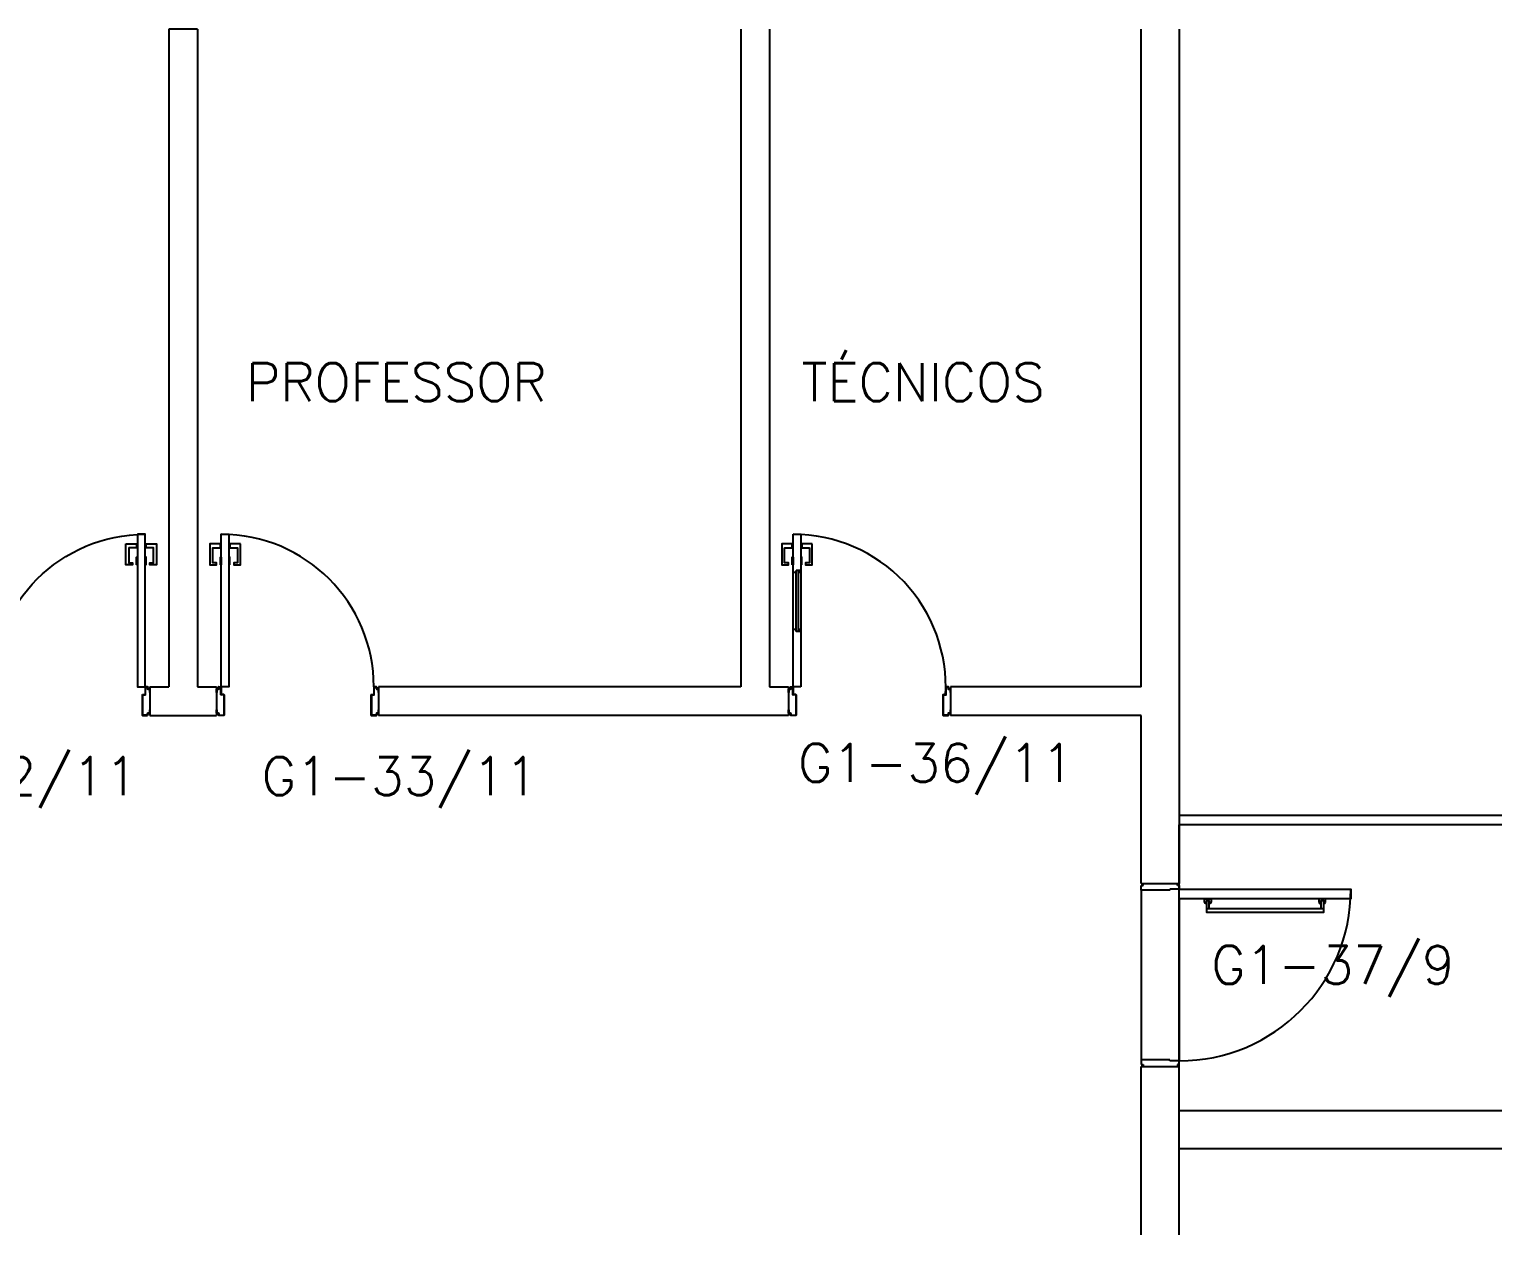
# Model space of a CAD drawing. Header units: millimetres. Extents: x 2801 to 3319, y 1187 to 1422.
# Drawn here: x 3082.34 to 3090.02, y 1323.47 to 1329.8 of the extents above; entities that cross this region are included whole.
import ezdxf

# ---------------------------------------------------------------- set-up
doc = ezdxf.new("R2010")
doc.units = ezdxf.units.MM
doc.linetypes.add('DASHDOT2', pattern=[0.5, 0.25, -0.125, 0, -0.125])
doc.linetypes.add('HIDDEN', pattern=[0.375, 0.25, -0.125])
for name, color, linetype in [('AR-ALV', 2, 'Continuous'), ('AR-CORRIMAO-V', 2, 'Continuous'), ('AR-DASH', 1, 'DASHDOT2'), ('AR-ESCADA', 2, 'Continuous'), ('AR-ESTC', 3, 'Continuous'), ('AR-PF-maçaneta', 1, 'Continuous'), ('AR-PF-mov', 1, 'Continuous'), ('AR-PF-pm1', 2, 'Continuous'), ('AR-PF-soleira', 1, 'Continuous'), ('AR-PISO', 1, 'Continuous'), ('AR-PORTA', 1, 'Continuous'), ('AR-PROJ', 1, 'HIDDEN'), ('AR-TXTCONG', 2, 'Continuous'), ('ENDEREÇO', 2, 'Continuous'), ('maçaneta', 1, 'Continuous'), ('mov', 1, 'Continuous'), ('PM-PERFIL U-C', 2, 'Continuous'), ('PM-VIDRO', 1, 'Continuous'), ('pm1', 2, 'Continuous'), ('pm2', 2, 'Continuous'), ('TEXTO', 2, 'Continuous')]:
    doc.layers.add(name, color=color, linetype=linetype)
doc.styles.get("Standard").update_dxf_attribs({"font": 'arial.ttf'})
doc.styles.add('UNB-100', font='simplex.shx', dxfattribs={"height": 0.2})
doc.styles.add('UNB1-100', font='simplex.shx', dxfattribs={"height": 0.2})

# ---------------------------------------------------------------- blocks, each defined once
blk = doc.blocks.new('ES-2P-2PAV-D')
at = {"layer": 'AR-CORRIMAO-V'}
for p, q in [((0, 0.8), (0, 0.8)), ((0, 0.8), (0, 0.75)), ((6.35, 0.8), (0, 0.8)), ((0, 0.8), (0, 0.75)), ((0, 0.8), (0, 0.8)), ((6.35, 0.8), (6.35, -1.9933)), ((6.3, 0.75), (0, 0.75)), ((6.3, 0.75), (6.3, -2.0225)), ((4.75, -0.75), (0, -0.75)), ((0, -0.95), (0, -0.75)), ((4.75, -0.75), (4.55, -0.75)), ((4.8, -0.875), (4.8, -0.75)), ((4.8, -2.8305), (4.8, -0.875)), ((4.55, -0.95), (0, -0.95))]:
    blk.add_line(p, q, dxfattribs=at)
at = {"layer": 'AR-CORRIMAO-V', "color": 1}
blk.add_line((4.5, -3.875), (4.5, -0.95), dxfattribs=at)
at = {"layer": 'AR-CORRIMAO-V'}
blk.add_arc((4.775, -0.75), 0.025, 0, 180, dxfattribs=at)
at = {"layer": 'AR-DASH'}
for p, q in [((5.5781, -2.4448), (6.5692, -1.8651)), ((5.4619, -2.5705), (5.5781, -2.3932)), ((5.5781, -2.3932), (5.5781, -2.4448)), ((4.6489, -2.9059), (5.4795, -2.491)), ((5.4795, -2.491), (5.4619, -2.5705))]:
    blk.add_line(p, q, dxfattribs=at)
at = {"layer": 'AR-ESTC'}
for points in [[(4.55, -1.325), (4.55, -1.295), (4.55, -0.75), (4.75, -0.75), (4.75, -1.295), (4.75, -1.325), (4.75, -3.875), (4.55, -3.875)], [(2.75, -0.95), (2.95, -0.95), (2.95, -1.55), (2.75, -1.55)]]:
    blk.add_lwpolyline(points, close=True, dxfattribs=at)
at = {"layer": 'AR-PISO'}
blk.add_line((0, -0.75), (0, 0.75), dxfattribs=at)
at = {"layer": 'AR-PISO', "color": 2}
for p, q in [((4.8, -0.875), (6.3, -0.875)), ((4.8, -1.175), (6.3, -1.175)), ((4.8, -1.475), (6.3, -1.475)), ((4.8, -1.775), (6.3, -1.775)), ((4.8, -2.075), (6.2103, -2.075)), ((4.8, -2.375), (5.6974, -2.375)), ((4.8, -2.675), (5.1112, -2.675))]:
    blk.add_line(p, q, dxfattribs=at)
at = {"layer": 'AR-PROJ'}
for p, q in [((2.95, -0.95), (2.95, -5.575)), ((3, -0.95), (3, -5.525)), ((4.5, -1.175), (3, -1.175)), ((4.5, -1.475), (3, -1.475)), ((4.5, -1.775), (3, -1.775)), ((6.35, -1.9933), (6.35, -5.575)), ((6.3, -2.0225), (6.3, -5.525)), ((4.5, -2.075), (3, -2.075)), ((6.2103, -2.075), (6.3, -2.075)), ((4.5, -2.375), (3, -2.375)), ((5.6974, -2.375), (6.3, -2.375)), ((4.5, -2.675), (3, -2.675)), ((5.1112, -2.675), (6.3, -2.675)), ((4.8, -3.875), (4.8, -2.8305)), ((4.5, -2.975), (3, -2.975)), ((4.8, -2.975), (6.3, -2.975)), ((4.5, -3.275), (3, -3.275)), ((4.8, -3.275), (6.3, -3.275)), ((4.5, -3.575), (3, -3.575)), ((4.8, -3.575), (6.3, -3.575)), ((4.5, -3.875), (3, -3.875)), ((4.5, -3.875), (4.5, -4)), ((4.55, -3.875), (4.55, -4)), ((4.75, -3.875), (4.75, -4)), ((4.8, -3.875), (4.8, -4)), ((4.8, -3.875), (6.3, -3.875)), ((6.3, -5.525), (3, -5.525)), ((6.35, -5.575), (2.95, -5.575))]:
    blk.add_line(p, q, dxfattribs=at)
for centre in [(4.525, -4), (4.775, -4)]:
    blk.add_arc(centre, 0.025, 180, 0, dxfattribs=at)
at = {"layer": 'AR-TXTCONG', "char_height": 0.12}
for s, insert, attachment_point in [('{\\fArial|b0|i0|c0|p34;limite do piso}', (2.9648, 0.6927), 1), ('{\\fArial|b0|i0|c0|p34;SOBE\\P(GAL. TÉC.)}', (5.6496, 0.2034), 3), ('{\\fArial|b0|i0|c0|p34;23}', (6.0595, -0.6921), 1), ('{\\fArial|b0|i0|c0|p34;44}', (4.2573, -0.9637), 1), ('{\\fArial|b0|i0|c0|p34;24}', (6.0595, -0.9921), 1), ('{\\fArial|b0|i0|c0|p34;43}', (4.2573, -1.2637), 1), ('{\\fArial|b0|i0|c0|p34;25}', (6.0595, -1.2921), 1), ('{\\fArial|b0|i0|c0|p34;42}', (4.2573, -1.5637), 1), ('{\\fArial|b0|i0|c0|p34;26}', (6.0595, -1.5921), 1), ('{\\fArial|b0|i0|c0|p34;41}', (4.2573, -1.8637), 1), ('{\\fArial|b0|i0|c0|p34;27}', (6.0595, -1.8921), 1), ('{\\fArial|b0|i0|c0|p34;40}', (4.2573, -2.1637), 1), ('{\\fArial|b0|i0|c0|p34;28}', (6.0595, -2.1921), 1), ('{\\fArial|b0|i0|c0|p34;39}', (4.2573, -2.4637), 1), ('{\\fArial|b0|i0|c0|p34;29}', (6.0595, -2.4921), 1), ('{\\fArial|b0|i0|c0|p34;38}', (4.2573, -2.7637), 1), ('{\\fArial|b0|i0|c0|p34;30}', (6.0595, -2.7921), 1), ('{\\fArial|b0|i0|c0|p34;37}', (4.2573, -3.0637), 1), ('{\\fArial|b0|i0|c0|p34;31}', (6.0595, -3.0921), 1), ('{\\fArial|b0|i0|c0|p34;36}', (4.2573, -3.3637), 1), ('{\\fArial|b0|i0|c0|p34;32}', (6.0595, -3.3921), 1), ('{\\fArial|b0|i0|c0|p34;35}', (4.2573, -3.6637), 1), ('{\\fArial|b0|i0|c0|p34;33}', (6.0595, -3.6921), 1), ('{\\fArial|b0|i0|c0|p34;34}', (4.2573, -3.9637), 1)]:
    blk.add_mtext(s, dxfattribs=dict(at, insert=insert, attachment_point=attachment_point))
blk = doc.blocks.new('pcf-alv-01p-esq')
at = {"layer": 'AR-PF-maçaneta'}
blk.add_line((0.13, 0.3425), (0.13, 0.9575), dxfattribs=at)
for points in [[(0.09, 0.9575), (0.105, 0.9575), (0.105, 0.9625), (0.095, 0.9675), (0.08, 0.9675), (0.08, 0.9325), (0.095, 0.9325), (0.105, 0.9375), (0.105, 0.9425), (0.09, 0.9425)], [(0.13, 0.3575), (0.09, 0.3575), (0.09, 0.3425), (0.15, 0.3425), (0.15, 0.9575), (0.09, 0.9575), (0.09, 0.9425), (0.13, 0.9425)], [(0.09, 0.3425), (0.105, 0.3425), (0.105, 0.3375), (0.095, 0.3325), (0.08, 0.3325), (0.08, 0.3675), (0.095, 0.3675), (0.105, 0.3625), (0.105, 0.3575), (0.09, 0.3575)]]:
    blk.add_lwpolyline(points, dxfattribs=at)
at = {"layer": 'AR-PF-mov'}
blk.add_arc((0.03, 0.2), 0.9, 0, 90, dxfattribs=at)
at = {"layer": 'AR-PF-pm1'}
for p, q in [((0, 0.01), (0, 0.19)), ((0.01, 0.19), (0, 0.19)), ((0.01, 0.2), (0.03, 0.2)), ((0.01, 0.2), (0.01, 0.19)), ((0.03, 0.2), (0.03, 0.15)), ((0.95, 0.2), (0.93, 0.2)), ((0.93, 0.2), (0.93, 0.15)), ((0.95, 0.2), (0.95, 0.19)), ((0.95, 0.19), (0.96, 0.19)), ((0.96, 0.01), (0.96, 0.19)), ((0.03, 0.15), (0.035, 0.15)), ((0.035, 0.15), (0.035, 0)), ((0.93, 0.15), (0.925, 0.15)), ((0.925, 0.15), (0.925, 0)), ((0.01, 0.01), (0, 0.01)), ((0.01, 0), (0.01, 0.01)), ((0.035, 0), (0.01, 0)), ((0.925, 0), (0.95, 0)), ((0.95, 0), (0.95, 0.01)), ((0.95, 0.01), (0.96, 0.01))]:
    blk.add_line(p, q, dxfattribs=at)
blk.add_lwpolyline([(0.08, 1.1), (0.08, 0.2), (0.03, 0.2), (0.03, 1.1)], close=True, dxfattribs=at)
at = {"layer": 'AR-PF-soleira'}
for p, q in [((0.08, 0.2), (0.93, 0.2)), ((0.035, 0), (0.925, 0))]:
    blk.add_line(p, q, dxfattribs=at)
blk = doc.blocks.new('PM3')
at = {"layer": 'maçaneta'}
for points in [[(0.02, 0.825), (-0.035, 0.825), (-0.035, 0.715), (0, 0.715), (0, 0.725), (-0.02, 0.725), (-0.02, 0.8035, -0.414214), (-0.0185, 0.805), (0.02, 0.805)], [(0.125, 0.825), (0.07, 0.825), (0.07, 0.805), (0.1085, 0.805, -0.414214), (0.11, 0.8035), (0.11, 0.725), (0.09, 0.725), (0.09, 0.715), (0.125, 0.715)]]:
    blk.add_lwpolyline(points, format="xyb", close=True, dxfattribs=at)
for points in [[(0.02, 0.715), (0.02, 0.755), (0.025, 0.755), (0.025, 0.715)], [(0.07, 0.715), (0.07, 0.755), (0.065, 0.755), (0.065, 0.715)]]:
    blk.add_lwpolyline(points, close=True, dxfattribs=at)
at = {"layer": 'mov'}
blk.add_arc((0.025, 0.075), 0.8, 0, 90, dxfattribs=at)
at = {"layer": 'PM-PERFIL U-C'}
for p, q in [((0, 0.045), (0, 0.0635)), ((0.002, 0.045), (0, 0.045)), ((0.0015, 0.065), (0.01, 0.065)), ((0.002, 0.063), (0.002, 0.045)), ((0.0105, 0.063), (0.002, 0.063)), ((0.01, 0.065), (0.01, 0.0735)), ((0.0115, 0.075), (0.0235, 0.075)), ((0.012, 0.073), (0.012, 0.0645)), ((0.023, 0.073), (0.012, 0.073)), ((0.023, 0.0335), (0.023, 0.073)), ((0.038, 0.032), (0.0245, 0.032)), ((0.025, 0.0735), (0.025, 0.034)), ((0.0385, 0.034), (0.025, 0.034)), ((0.038, 0.032), (0.038, -0.073)), ((0.04, 0.0325), (0.04, -0.0735)), ((0.81, 0.0325), (0.81, -0.0735)), ((0.8115, 0.034), (0.825, 0.034)), ((0.812, 0.032), (0.8255, 0.032)), ((0.812, 0.032), (0.812, -0.073)), ((0.825, 0.0735), (0.825, 0.034)), ((0.8385, 0.075), (0.8265, 0.075)), ((0.827, 0.073), (0.838, 0.073)), ((0.827, 0.0335), (0.827, 0.073)), ((0.838, 0.073), (0.838, 0.0645)), ((0.8395, 0.063), (0.848, 0.063)), ((0.84, 0.065), (0.84, 0.0735)), ((0.8485, 0.065), (0.84, 0.065)), ((0.848, 0.063), (0.848, 0.045)), ((0.848, 0.045), (0.85, 0.045)), ((0.85, 0.045), (0.85, 0.0635)), ((0, -0.045), (0.002, -0.045)), ((0, -0.0635), (0, -0.045)), ((0.01, -0.065), (0.0015, -0.065)), ((0.002, -0.045), (0.002, -0.063)), ((0.002, -0.063), (0.0105, -0.063)), ((0.01, -0.0735), (0.01, -0.065)), ((0.0385, -0.075), (0.0115, -0.075)), ((0.012, -0.0645), (0.012, -0.073)), ((0.012, -0.073), (0.038, -0.073)), ((0.8115, -0.075), (0.8385, -0.075)), ((0.838, -0.073), (0.812, -0.073)), ((0.838, -0.0645), (0.838, -0.073)), ((0.848, -0.063), (0.8395, -0.063)), ((0.84, -0.0735), (0.84, -0.065)), ((0.84, -0.065), (0.8485, -0.065)), ((0.85, -0.045), (0.848, -0.045)), ((0.848, -0.045), (0.848, -0.063)), ((0.85, -0.0635), (0.85, -0.045))]:
    blk.add_line(p, q, dxfattribs=at)
for centre, start, end in [((0.0015, 0.0635), 90, 180), ((0.0115, 0.0735), 90, 180), ((0.0105, 0.0645), 270, 0), ((0.0245, 0.0335), 180, 270), ((0.0235, 0.0735), 360, 90), ((0.0385, 0.0325), 0, 90), ((0.8115, 0.0325), 90, 180), ((0.8265, 0.0735), 90, 180), ((0.8255, 0.0335), 270, 0), ((0.8395, 0.0645), 180, 270), ((0.8385, 0.0735), 0, 90), ((0.8485, 0.0635), 0, 90), ((0.0015, -0.0635), 180, 270), ((0.0115, -0.0735), 180, 270), ((0.0105, -0.0645), 0, 90), ((0.0385, -0.0735), 269.93864, 0), ((0.8115, -0.0735), 180, 270.06136), ((0.8395, -0.0645), 90, 180), ((0.8385, -0.0735), 270, 0), ((0.8485, -0.0635), 270, 0)]:
    blk.add_arc(centre, 0.0015, start, end, dxfattribs=at)
at = {"layer": 'pm1'}
blk.add_lwpolyline([(0.065, 0.875), (0.065, 0.075), (0.025, 0.075), (0.025, 0.875)], close=True, dxfattribs=at)
blk = doc.blocks.new('PM3V')
at = {"layer": 'maçaneta'}
for points in [[(0.02, 0.9), (-0.035, 0.9), (-0.035, 0.79), (0, 0.79), (0, 0.8), (-0.02, 0.8), (-0.02, 0.8785, -0.414214), (-0.0185, 0.88), (0.02, 0.88)], [(0.125, 0.9), (0.07, 0.9), (0.07, 0.88), (0.1085, 0.88, -0.414214), (0.11, 0.8785), (0.11, 0.8), (0.09, 0.8), (0.09, 0.79), (0.125, 0.79)]]:
    blk.add_lwpolyline(points, format="xyb", close=True, dxfattribs=at)
for points in [[(0.02, 0.79), (0.02, 0.83), (0.025, 0.83), (0.025, 0.79)], [(0.07, 0.79), (0.07, 0.83), (0.065, 0.83), (0.065, 0.79)]]:
    blk.add_lwpolyline(points, close=True, dxfattribs=at)
at = {"layer": 'mov'}
blk.add_arc((0.025, 0.15), 0.8, 356.84716, 90, dxfattribs=at)
at = {"layer": 'PM-PERFIL U-C'}
for p, q in [((0, 0.12), (0, 0.1385)), ((0.002, 0.12), (0, 0.12)), ((0.0015, 0.14), (0.01, 0.14)), ((0.002, 0.138), (0.002, 0.12)), ((0.0105, 0.138), (0.002, 0.138)), ((0.01, 0.14), (0.01, 0.1485)), ((0.0115, 0.15), (0.0235, 0.15)), ((0.012, 0.148), (0.012, 0.1395)), ((0.023, 0.148), (0.012, 0.148)), ((0.023, 0.1085), (0.023, 0.148)), ((0.038, 0.107), (0.0245, 0.107)), ((0.025, 0.1485), (0.025, 0.109)), ((0.0385, 0.109), (0.025, 0.109)), ((0.038, 0.107), (0.038, 0.002)), ((0.04, 0.1075), (0.04, 0.0015)), ((0.81, 0.1075), (0.81, 0.0015)), ((0.8115, 0.109), (0.825, 0.109)), ((0.812, 0.107), (0.8255, 0.107)), ((0.812, 0.107), (0.812, 0.002)), ((0.825, 0.1485), (0.825, 0.109)), ((0.8385, 0.15), (0.8265, 0.15)), ((0.827, 0.148), (0.838, 0.148)), ((0.827, 0.1085), (0.827, 0.148)), ((0.838, 0.148), (0.838, 0.1395)), ((0.8395, 0.138), (0.848, 0.138)), ((0.84, 0.14), (0.84, 0.1485)), ((0.8485, 0.14), (0.84, 0.14)), ((0.848, 0.138), (0.848, 0.12)), ((0.848, 0.12), (0.85, 0.12)), ((0.85, 0.12), (0.85, 0.1385)), ((0, 0.03), (0.002, 0.03)), ((0, 0.0115), (0, 0.03)), ((0.01, 0.01), (0.0015, 0.01)), ((0.002, 0.03), (0.002, 0.012)), ((0.002, 0.012), (0.0105, 0.012)), ((0.01, 0.0015), (0.01, 0.01)), ((0.0385, 0), (0.0115, 0)), ((0.012, 0.0105), (0.012, 0.002)), ((0.012, 0.002), (0.038, 0.002)), ((0.8115, 0), (0.8385, 0)), ((0.838, 0.002), (0.812, 0.002)), ((0.838, 0.0105), (0.838, 0.002)), ((0.848, 0.012), (0.8395, 0.012)), ((0.84, 0.0015), (0.84, 0.01)), ((0.84, 0.01), (0.8485, 0.01)), ((0.85, 0.03), (0.848, 0.03)), ((0.848, 0.03), (0.848, 0.012)), ((0.85, 0.0115), (0.85, 0.03))]:
    blk.add_line(p, q, dxfattribs=at)
for centre, start, end in [((0.0015, 0.1385), 90, 180), ((0.0115, 0.1485), 90, 180), ((0.0105, 0.1395), 270, 0), ((0.0245, 0.1085), 180, 270), ((0.0235, 0.1485), 360, 90), ((0.0385, 0.1075), 0, 90), ((0.8115, 0.1075), 90, 180), ((0.8265, 0.1485), 90, 180), ((0.8255, 0.1085), 270, 0), ((0.8395, 0.1395), 180, 270), ((0.8385, 0.1485), 0, 90), ((0.8485, 0.1385), 0, 90), ((0.0015, 0.0115), 180, 270), ((0.0115, 0.0015), 180, 270), ((0.0105, 0.0105), 0, 90), ((0.0385, 0.0015), 269.93864, 0), ((0.8115, 0.0015), 180, 270.06136), ((0.8395, 0.0105), 90, 180), ((0.8385, 0.0015), 270, 0), ((0.8485, 0.0115), 270, 0)]:
    blk.add_arc(centre, 0.0015, start, end, dxfattribs=at)
at = {"layer": 'PM-VIDRO'}
for p, q in [((0.04, 0.45), (0.04, 0.75)), ((0.05, 0.75), (0.05, 0.45))]:
    blk.add_line(p, q, dxfattribs=at)
at = {"layer": 'pm1'}
for p, q in [((0.025, 0.95), (0.065, 0.95)), ((0.025, 0.75), (0.025, 0.95)), ((0.065, 0.95), (0.065, 0.76)), ((0.04, 0.75), (0.025, 0.75)), ((0.065, 0.76), (0.04, 0.76)), ((0.04, 0.75), (0.04, 0.76)), ((0.05, 0.76), (0.05, 0.75)), ((0.065, 0.75), (0.05, 0.75)), ((0.065, 0.76), (0.065, 0.75)), ((0.025, 0.15), (0.025, 0.45)), ((0.04, 0.45), (0.025, 0.45)), ((0.04, 0.44), (0.04, 0.45)), ((0.065, 0.44), (0.04, 0.44)), ((0.065, 0.45), (0.05, 0.45)), ((0.05, 0.45), (0.05, 0.44)), ((0.065, 0.45), (0.065, 0.44)), ((0.065, 0.44), (0.065, 0.15)), ((0.065, 0.15), (0.025, 0.15))]:
    blk.add_line(p, q, dxfattribs=at)
at = {"layer": 'pm2'}
for p, q in [((0.025, 0.45), (0.025, 0.75)), ((0.065, 0.75), (0.065, 0.45)), ((0.025, 0.15), (0.025, 0.109)), ((0.025, 0.109), (0.035, 0.109)), ((0.8252, 0.109), (0.8152, 0.109)), ((0.8152, 0), (0.8402, 0)), ((0.8402, 0.01), (0.8502, 0.01)), ((0.8402, 0), (0.8402, 0.01))]:
    blk.add_line(p, q, dxfattribs=at)

msp = doc.modelspace()

# ---------------------------------------------------------------- linework, layer by layer
at = {"layer": 'AR-ALV'}
for p, q in [((3083.0749, 1329.7998), (3083.0749, 1326.3498)), ((3083.2249, 1329.7998), (3083.0749, 1329.7998)), ((3083.2249, 1329.7998), (3083.2249, 1326.3498)), ((3086.0749, 1329.7998), (3086.0749, 1326.3498)), ((3086.2249, 1329.7998), (3086.2249, 1326.3498)), ((3088.1749, 1326.3498), (3088.1749, 1329.7998)), ((3088.3749, 1329.7998), (3088.3749, 1325.3173)), ((3082.9749, 1326.3498), (3082.9749, 1326.1998)), ((3082.9749, 1326.3498), (3083.0749, 1326.3498)), ((3083.2249, 1326.3498), (3083.3249, 1326.3498)), ((3083.3249, 1326.3498), (3083.3249, 1326.1998)), ((3084.1749, 1326.3498), (3084.1749, 1326.1998)), ((3086.0749, 1326.3498), (3084.1749, 1326.3498)), ((3086.2249, 1326.3498), (3086.3249, 1326.3498)), ((3086.3249, 1326.3498), (3086.3249, 1326.1998)), ((3088.1749, 1326.3498), (3087.1749, 1326.3498)), ((3087.1749, 1326.3498), (3087.1749, 1326.1998)), ((3082.9749, 1326.1998), (3083.3249, 1326.1998)), ((3086.3249, 1326.1998), (3084.1749, 1326.1998)), ((3088.1749, 1326.1998), (3087.1749, 1326.1998)), ((3088.1749, 1325.3173), (3088.1749, 1326.1998)), ((3088.1749, 1325.3173), (3088.3749, 1325.3173)), ((3088.1749, 1323.4748), (3088.1749, 1324.3573)), ((3088.1749, 1324.3573), (3088.3749, 1324.3573)), ((3088.3749, 1323.4748), (3088.3749, 1324.3573))]:
    msp.add_line(p, q, dxfattribs=at)

# ---------------------------------------------------------------- block references
at = {"layer": 'AR-ESCADA'}
msp.add_blockref('ES-2P-2PAV-D', (3088.3749, 1324.8748), dxfattribs=at)
at = {"layer": 'AR-PORTA', "xscale": -1}
msp.add_blockref('PM3', (3082.9749, 1326.2748), dxfattribs=at)
at = {"layer": 'AR-PORTA'}
for name, p in [('PM3', (3083.3249, 1326.2748)), ('PM3V', (3086.3249, 1326.1998))]:
    msp.add_blockref(name, p, dxfattribs=at)
at = {"layer": 'AR-PORTA', "rotation": 270}
msp.add_blockref('pcf-alv-01p-esq', (3088.1749, 1325.3173), dxfattribs=at)

# ---------------------------------------------------------------- texts
at = {"layer": 'ENDEREÇO', "style": 'UNB1-100'}
for s, p in [('G1-36/11', (3086.3746, 1325.8505)), ('G1-32/11', (3081.4628, 1325.7814)), ('G1-33/11', (3083.5613, 1325.7814)), ('G1-37/9', (3088.5422, 1324.7906))]:
    msp.add_text(s, height=0.2, dxfattribs=at).set_placement(p)
at = {"layer": 'TEXTO', "style": 'UNB-100'}
for s, p in [('PROFESSOR', (3083.4795, 1327.8487)), ('TÉCNICOS', (3086.3926, 1327.8487))]:
    msp.add_text(s, height=0.2, dxfattribs=at).set_placement(p)

doc.saveas('drawing.dxf')
